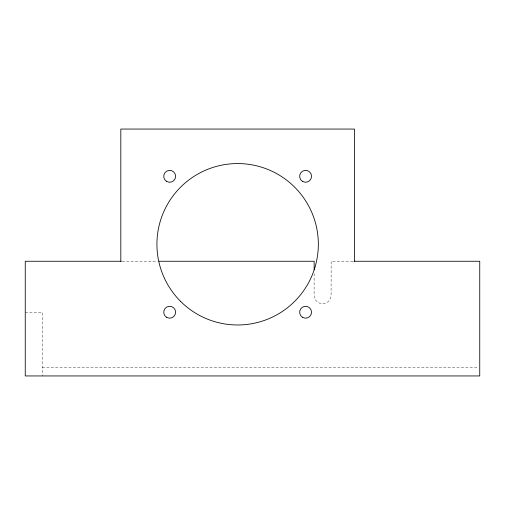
<?xml version="1.0" encoding="UTF-8"?>
<svg xmlns="http://www.w3.org/2000/svg" width="505" height="505" viewBox="0 0 505 505"><rect width="100%" height="100%" fill="white"/><g stroke="black" fill="none" stroke-linecap="round" stroke-linejoin="round"><path stroke-width="0.38" stroke-dasharray="2.52 1.89" d="M314.135 273.615L314.091 295.242A8.497 8.497 0 0 0 322.588 303.739A8.497 8.497 0 0 0 331.084 295.242L331.147 261.262L353.165 261.262M122.077 261.262L157.503 261.262M25.25 312.235L42.243 312.235L42.243 375.947M42.243 367.451L478.172 367.451"/><path stroke-width="0.76" d="M314.142 269.758L314.161 261.262L159.075 261.262M121.288 261.262L25.25 261.262L25.25 375.947L479.75 375.947L479.75 261.262L353.954 261.262M354.447 261.262L354.447 129.053L120.821 129.053L120.821 261.262M180.563 301.34A80.705 80.705 0 0 0 315.587 265.157A80.705 80.705 0 0 0 216.746 166.315A80.705 80.705 0 0 0 180.563 301.34M166.694 181.459A5.946 5.946 0 0 0 175.62 176.308A5.946 5.946 0 0 0 166.694 171.157A5.946 5.946 0 0 0 166.694 181.459M302.621 181.459A5.946 5.946 0 0 0 311.541 176.308A5.946 5.946 0 0 0 302.621 171.157A5.946 5.946 0 0 0 302.621 181.459M302.621 317.38A5.946 5.946 0 0 0 311.541 312.235A5.946 5.946 0 0 0 302.621 307.084A5.946 5.946 0 0 0 302.621 317.38M166.694 317.38A5.946 5.946 0 0 0 175.62 312.235A5.946 5.946 0 0 0 166.694 307.084A5.946 5.946 0 0 0 166.694 317.38"/></g></svg>
